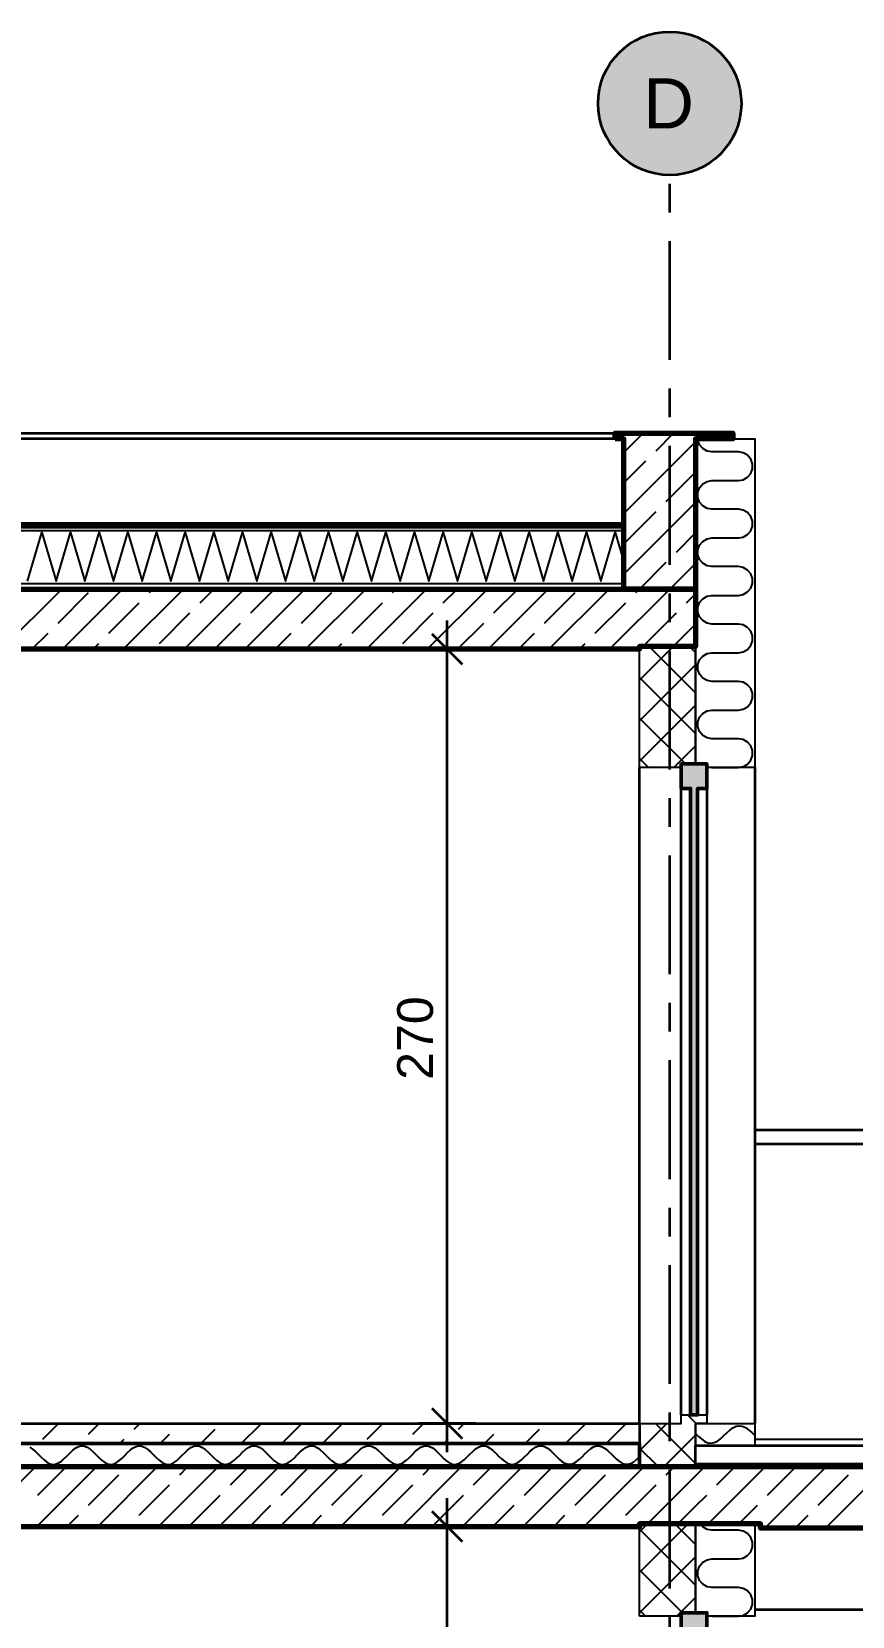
# Model space of a CAD drawing. Header units: metres. Extents: x -2.4 to 15.9, y -2.3 to 7.9.
# Drawn here: x 7.77 to 10.64, y 2.39 to 7.91 of the extents above; entities that cross this region are included whole.
import ezdxf

# ---------------------------------------------------------------- set-up
doc = ezdxf.new("R2010")
doc.units = ezdxf.units.M
for name, pattern in [('HYDRO_OKNA', [4.5, 1.5, -3]), ('KRESKOWA_3_1', [4, 3, -1]), ('PUNKTOWA', [10.5, 8.4, -1.05, 0, -1.05])]:
    doc.linetypes.add(name, pattern=pattern)
for name, color, linetype, lineweight in [('A-IZOL-WODNA', 5, 'Continuous', 100), ('A-KRESKOWANIE', 8, 'Continuous', 18), ('A-OSIE', 1, 'PUNKTOWA', 25), ('A-SCIANY-IZOL', 4, 'Continuous', 35), ('A-SCIANY-KONSTR', 7, 'Continuous', 50), ('A-SCIANY-WYK', 8, 'Continuous', 18), ('A-STROPY', 7, 'Continuous', 50), ('A-WARSTWY', 8, 'Continuous', 25), ('A-WIDOK', 7, 'Continuous', 25), ('A-WYMIARY', 1, 'Continuous', 25), ('A-WYPELNIENIA', 9, 'Continuous', 18)]:
    doc.layers.add(name, color=color, linetype=linetype, lineweight=lineweight)
doc.styles.add('PL_ARIAL', font='arial.ttf')

msp = doc.modelspace()

# ---------------------------------------------------------------- hatches: boundary and pattern name
at = {"layer": 'A-OSIE', "true_color": 0xffffff}
msp.add_hatch(color=7, dxfattribs=at).paths.add_polyline_path([(10.25, 7.6635), (10.2479, 7.6961), (10.2415, 7.7282), (10.231, 7.7592), (10.2165, 7.7885), (10.1983, 7.8157), (10.1768, 7.8403), (10.1522, 7.8618), (10.125, 7.88), (10.0957, 7.8945), (10.0647, 7.905), (10.0326, 7.9114), (10, 7.9135), (9.9674, 7.9114), (9.9353, 7.905), (9.9043, 7.8945), (9.875, 7.88), (9.8478, 7.8618), (9.8232, 7.8403), (9.8017, 7.8157), (9.7835, 7.7885), (9.769, 7.7592), (9.7585, 7.7282), (9.7521, 7.6961), (9.75, 7.6635), (9.7521, 7.6309), (9.7585, 7.5988), (9.769, 7.5678), (9.7835, 7.5385), (9.8017, 7.5113), (9.8232, 7.4867), (9.8478, 7.4652), (9.875, 7.447), (9.9043, 7.4325), (9.9353, 7.422), (9.9674, 7.4156), (10, 7.4135), (10.0326, 7.4156), (10.0647, 7.422), (10.0957, 7.4325), (10.125, 7.447), (10.1522, 7.4652), (10.1768, 7.4867), (10.1983, 7.5113), (10.2165, 7.5385), (10.231, 7.5678), (10.2415, 7.5988), (10.2479, 7.6309)])
at = {"layer": 'A-WYPELNIENIA', "true_color": 0x000000}
for points in [[(10.04, 5.36), (10.04, 5.36), (10.04, 5.36), (10.13, 5.36), (10.13, 5.36), (10.13, 5.36), (10.13, 5.275), (10.13, 5.275), (10.13, 5.275), (10.097, 5.275), (10.097, 5.275), (10.097, 5.275), (10.097, 5.275), (10.097, 5.275), (10.097, 5.275), (10.097, 5.275), (10.097, 5.275), (10.097, 5.275), (10.097, 5.275), (10.097, 5.275), (10.097, 5.275), (10.097, 5.275), (10.097, 5.275), (10.097, 5.275), (10.097, 5.275), (10.097, 5.275), (10.097, 3.09), (10.097, 3.09), (10.097, 3.09), (10.073, 3.09), (10.073, 3.09), (10.073, 3.09), (10.073, 5.275), (10.073, 5.275), (10.073, 5.275), (10.073, 5.275), (10.073, 5.275), (10.073, 5.275), (10.073, 5.275), (10.073, 5.275), (10.073, 5.275), (10.073, 5.275), (10.073, 5.275), (10.073, 5.275), (10.073, 5.275), (10.073, 5.275), (10.073, 5.275), (10.073, 5.275), (10.073, 5.275), (10.04, 5.275), (10.04, 5.275), (10.04, 5.275)], [(10.097, 2.325), (10.097, 2.325), (10.097, 0.975), (10.073, 0.975), (10.073, 2.325), (10.073, 2.325), (10.04, 2.325), (10.04, 2.4), (10.13, 2.4), (10.13, 2.325)]]:
    msp.add_hatch(color=7, dxfattribs=at).paths.add_polyline_path(points)

# ---------------------------------------------------------------- linework, layer by layer
at = {"layer": 'A-IZOL-WODNA', "lineweight": 100, "ltscale": 0.05, "true_color": 0x000000}
for points in [[(0.16, 6.1927), (9.84, 6.1927)], [(10.09, 2.912), (14, 2.912)]]:
    msp.add_lwpolyline(points, dxfattribs=at)
at = {"layer": 'A-IZOL-WODNA', "linetype": 'HYDRO_OKNA', "lineweight": 50, "ltscale": 0.05, "true_color": 0xffffff, "flags": 128}
for points in [[(0.16, 6.1927), (9.84, 6.1927)], [(10.09, 2.912), (14, 2.912)]]:
    msp.add_lwpolyline(points, dxfattribs=at)
at = {"layer": 'A-IZOL-WODNA', "linetype": 'KRESKOWA_3_1', "lineweight": 35, "ltscale": 0.05, "flags": 128}
msp.add_lwpolyline([(0.16, 5.971), (9.84, 5.971)], dxfattribs=at)
at = {"layer": 'A-KRESKOWANIE', "lineweight": 25, "ltscale": 0.05}
for points in [[(9.84, 6.4459), (9.9076, 6.5135)], [(9.84, 6.2338), (10.09, 6.4838)], [(9.9525, 6.4523), (10.0137, 6.5135)], [(10.1475, 5.348), (10.1475, 5.348), (10.2395, 5.348), (10.2566, 5.351), (10.2716, 5.3597), (10.2828, 5.373), (10.2887, 5.3893), (10.2887, 5.4067), (10.2828, 5.423), (10.2716, 5.4363), (10.2566, 5.445), (10.2395, 5.448), (10.1475, 5.448), (10.1304, 5.451), (10.1154, 5.4597), (10.1042, 5.473), (10.0983, 5.4893), (10.0983, 5.5067), (10.1042, 5.523), (10.1154, 5.5363), (10.1304, 5.545), (10.1475, 5.548), (10.2395, 5.548), (10.2566, 5.551), (10.2716, 5.5597), (10.2828, 5.573), (10.2887, 5.5893), (10.2887, 5.6067), (10.2828, 5.623), (10.2716, 5.6363), (10.2566, 5.645), (10.2395, 5.648), (10.1475, 5.648), (10.1304, 5.651), (10.1154, 5.6597), (10.1042, 5.673), (10.0983, 5.6893), (10.0983, 5.7067), (10.1042, 5.723), (10.1154, 5.7363), (10.1304, 5.745), (10.1475, 5.748), (10.2395, 5.748), (10.2566, 5.751), (10.2716, 5.7597), (10.2828, 5.773), (10.2887, 5.7893), (10.2887, 5.8067), (10.2828, 5.823), (10.2716, 5.8363), (10.2566, 5.845), (10.2395, 5.848), (10.1475, 5.848), (10.1304, 5.851), (10.1154, 5.8597), (10.1042, 5.873), (10.0983, 5.8893), (10.0983, 5.9067), (10.1042, 5.923), (10.1154, 5.9363), (10.1304, 5.945), (10.1475, 5.948), (10.2395, 5.948), (10.2566, 5.951), (10.2716, 5.9597), (10.2828, 5.973), (10.2887, 5.9893), (10.2887, 6.0067), (10.2828, 6.023), (10.2716, 6.0363), (10.2566, 6.045), (10.2395, 6.048), (10.1475, 6.048), (10.1304, 6.051), (10.1154, 6.0597), (10.1042, 6.073), (10.0983, 6.0893), (10.0983, 6.1067), (10.1042, 6.123), (10.1154, 6.1363), (10.1304, 6.145), (10.1475, 6.148), (10.2395, 6.148), (10.2566, 6.151), (10.2716, 6.1597), (10.2828, 6.173), (10.2887, 6.1893), (10.2887, 6.2067), (10.2828, 6.223), (10.2716, 6.2363), (10.2566, 6.245), (10.2395, 6.248), (10.1475, 6.248), (10.1304, 6.251), (10.1154, 6.2597), (10.1042, 6.273), (10.0983, 6.2893), (10.0983, 6.3067), (10.1042, 6.323), (10.1154, 6.3363), (10.1304, 6.345), (10.1475, 6.348), (10.1475, 6.348), (10.2395, 6.348), (10.2566, 6.351), (10.2716, 6.3597), (10.2828, 6.373), (10.2887, 6.3893), (10.2887, 6.4067), (10.2828, 6.423), (10.2716, 6.4363), (10.2566, 6.445), (10.2395, 6.448), (10.1475, 6.448), (10.1304, 6.451), (10.1154, 6.4597), (10.1042, 6.473), (10.0983, 6.4893), (10.0983, 6.4935)], [(10.0997, 6.4935), (10.1197, 6.5135)], [(10.2058, 6.4935), (10.22, 6.5077)], [(9.84, 6.3398), (9.9172, 6.417)], [(9.9879, 6.2756), (10.09, 6.3777)], [(9.84, 6.0216), (10.09, 6.2716)], [(9.8465, 6.1342), (9.9525, 6.2402)], [(0.16, 6.1745), (9.84, 6.1745)], [(7.76, 5.997), (7.81, 6.167), (7.86, 5.997), (7.91, 6.167), (7.96, 5.997), (8.01, 6.167), (8.06, 5.997), (8.11, 6.167), (8.16, 5.997), (8.21, 6.167), (8.26, 5.997), (8.31, 6.167), (8.36, 5.997), (8.41, 6.167), (8.46, 5.997), (8.51, 6.167), (8.56, 5.997), (8.61, 6.167), (8.66, 5.997), (8.71, 6.167), (8.76, 5.997), (8.81, 6.167), (8.86, 5.997), (8.91, 6.167), (8.96, 5.997), (9.01, 6.167), (9.06, 5.997), (9.11, 6.167), (9.16, 5.997), (9.21, 6.167), (9.26, 5.997), (9.31, 6.167), (9.36, 5.997), (9.41, 6.167), (9.46, 5.997), (9.51, 6.167), (9.56, 5.997), (9.61, 6.167), (9.66, 5.997), (9.71, 6.167), (9.76, 5.997), (9.81, 6.167), (9.84, 6.065)], [(10.0232, 6.0988), (10.09, 6.1656)], [(9.8944, 5.97), (9.9879, 6.0634)], [(10.0005, 5.97), (10.09, 6.0595)], [(0.16, 5.9895), (9.84, 5.9895)], [(7.6692, 5.76), (7.8792, 5.97)], [(7.8813, 5.76), (8.0913, 5.97)], [(8.0935, 5.76), (8.3035, 5.97)], [(8.1848, 5.9574), (8.1974, 5.97)], [(8.3056, 5.76), (8.5156, 5.97)], [(8.3615, 5.922), (8.4095, 5.97)], [(8.5177, 5.76), (8.7277, 5.97)], [(8.5383, 5.8867), (8.6217, 5.97)], [(8.7298, 5.76), (8.9398, 5.97)], [(8.942, 5.76), (9.152, 5.97)], [(9.0333, 5.9574), (9.0459, 5.97)], [(9.1541, 5.76), (9.3641, 5.97)], [(9.2101, 5.922), (9.258, 5.97)], [(9.3662, 5.76), (9.5762, 5.97)], [(9.3868, 5.8867), (9.4702, 5.97)], [(9.5784, 5.76), (9.7884, 5.97)], [(9.7905, 5.76), (10.0005, 5.97)], [(9.8818, 5.9574), (9.8944, 5.97)], [(7.8666, 5.8513), (7.9726, 5.9574)], [(8.0433, 5.816), (8.1494, 5.922)], [(8.7151, 5.8513), (8.8212, 5.9574)], [(8.8919, 5.816), (8.9979, 5.922)], [(9.5636, 5.8513), (9.6697, 5.9574)], [(9.7404, 5.816), (9.8465, 5.922)], [(10.0586, 5.922), (10.09, 5.9534)], [(8.2201, 5.7806), (8.3262, 5.8867)], [(9.0686, 5.7806), (9.1747, 5.8867)], [(9.9172, 5.7806), (10.0232, 5.8867)], [(7.7753, 5.76), (7.8312, 5.816)], [(8.4117, 5.76), (8.503, 5.8513)], [(8.6238, 5.76), (8.6797, 5.816)], [(9.2602, 5.76), (9.3515, 5.8513)], [(9.4723, 5.76), (9.5283, 5.816)], [(10.0126, 5.77), (10.09, 5.8474)], [(7.9874, 5.76), (8.008, 5.7806)], [(8.8359, 5.76), (8.8565, 5.7806)], [(9.6844, 5.76), (9.705, 5.7806)], [(9.895, 5.6524), (10.0126, 5.77)], [(10.09, 5.6078), (9.9278, 5.77)], [(10.09, 5.7492), (10.0692, 5.77)], [(9.895, 5.5109), (10.09, 5.7059)], [(10.09, 5.4663), (9.895, 5.6613)], [(9.895, 5.3695), (10.09, 5.5645)], [(10.0549, 5.36), (9.895, 5.5199)], [(10.0149, 5.348), (10.09, 5.4231)], [(9.9255, 5.348), (9.895, 5.3785)], [(7.8135, 3.0052), (7.8683, 3.06)], [(7.9726, 3.0229), (8.0097, 3.06)], [(8.1317, 3.0406), (8.1512, 3.06)], [(8.2908, 3.0582), (8.2926, 3.06)], [(8.364, 2.99), (8.4146, 3.0406)], [(8.5054, 2.99), (8.5737, 3.0582)], [(8.6469, 2.99), (8.7169, 3.06)], [(8.7883, 2.99), (8.8583, 3.06)], [(8.9449, 3.0052), (8.9997, 3.06)], [(9.104, 3.0229), (9.1411, 3.06)], [(9.2631, 3.0406), (9.2825, 3.06)], [(9.4222, 3.0582), (9.424, 3.06)], [(9.4954, 2.99), (9.5459, 3.0406)], [(9.6368, 2.99), (9.705, 3.0582)], [(9.7782, 2.99), (9.8482, 3.06)], [(9.895, 2.9654), (9.9896, 3.06)], [(10.09, 2.9208), (9.9508, 3.06)], [(10.0922, 3.06), (10.0622, 3.09)], [(10.09, 3.0253), (10.1009, 3.015), (10.1118, 3.0054), (10.1227, 2.9978), (10.1336, 2.993), (10.1445, 2.9915), (10.1554, 2.9936), (10.1663, 2.999), (10.1772, 3.007), (10.1881, 3.0168), (10.1989, 3.0272), (10.2098, 3.037), (10.2207, 3.045), (10.2316, 3.0504), (10.2425, 3.0525), (10.2534, 3.051), (10.2643, 3.0462), (10.2752, 3.0386), (10.2861, 3.029), (10.297, 3.0187)], [(8.0812, 2.99), (8.0964, 3.0052)], [(8.2226, 2.99), (8.2555, 3.0229)], [(9.2125, 2.99), (9.2277, 3.0052)], [(9.354, 2.99), (9.3868, 3.0229)], [(9.9811, 2.91), (10.09, 3.0189)], [(7.7674, 2.9778), (7.7774, 2.9712), (7.7875, 2.9625), (7.7975, 2.9526), (7.8075, 2.9424), (7.8176, 2.933), (7.8276, 2.9252), (7.8376, 2.9199), (7.8477, 2.9176), (7.8577, 2.9184), (7.8677, 2.9224), (7.8778, 2.9291), (7.8878, 2.9379), (7.8979, 2.9478), (7.9079, 2.958), (7.9179, 2.9674), (7.928, 2.975), (7.938, 2.9802), (7.948, 2.9824), (7.9581, 2.9815), (7.9681, 2.9774), (7.9781, 2.9706), (7.9882, 2.9618), (7.9982, 2.9518), (8.0082, 2.9417), (8.0183, 2.9323), (8.0283, 2.9248), (8.0384, 2.9196), (8.0484, 2.9175), (8.0584, 2.9186), (8.0685, 2.9228), (8.0785, 2.9297), (8.0885, 2.9385), (8.0986, 2.9485), (8.1086, 2.9587), (8.1186, 2.968), (8.1287, 2.9755), (8.1387, 2.9805), (8.1488, 2.9825), (8.1588, 2.9813), (8.1688, 2.977), (8.1789, 2.97), (8.1889, 2.9611), (8.1989, 2.9511), (8.209, 2.941), (8.219, 2.9317), (8.229, 2.9243), (8.2391, 2.9194), (8.2491, 2.9175), (8.2591, 2.9188), (8.2692, 2.9232), (8.2792, 2.9303), (8.2893, 2.9392), (8.2993, 2.9493), (8.3093, 2.9594), (8.3194, 2.9686), (8.3294, 2.9759), (8.3394, 2.9807), (8.3495, 2.9825), (8.3595, 2.9811), (8.3695, 2.9766), (8.3796, 2.9694), (8.3896, 2.9604), (8.3996, 2.9504), (8.4097, 2.9403), (8.4197, 2.9311), (8.4298, 2.9239), (8.4398, 2.9192), (8.4498, 2.9175), (8.4599, 2.919), (8.4699, 2.9236), (8.4799, 2.9308), (8.49, 2.9399), (8.5, 2.95), (8.51, 2.9601), (8.5201, 2.9692), (8.5301, 2.9764), (8.5402, 2.981), (8.5502, 2.9825), (8.5602, 2.9808), (8.5703, 2.9761), (8.5803, 2.9689), (8.5903, 2.9597), (8.6004, 2.9496), (8.6104, 2.9396), (8.6204, 2.9305), (8.6305, 2.9234), (8.6405, 2.9189), (8.6505, 2.9175), (8.6606, 2.9193), (8.6706, 2.9241), (8.6807, 2.9314), (8.6907, 2.9406), (8.7007, 2.9507), (8.7108, 2.9608), (8.7208, 2.9698), (8.7308, 2.9768), (8.7409, 2.9812), (8.7509, 2.9825), (8.7609, 2.9806), (8.771, 2.9757), (8.781, 2.9683), (8.7911, 2.959), (8.8011, 2.9489), (8.8111, 2.9389), (8.8212, 2.93), (8.8312, 2.923), (8.8412, 2.9187), (8.8513, 2.9175), (8.8613, 2.9195), (8.8713, 2.9245), (8.8814, 2.932), (8.8914, 2.9413), (8.9014, 2.9515), (8.9115, 2.9615), (8.9215, 2.9703), (8.9316, 2.9772), (8.9416, 2.9814), (8.9516, 2.9825), (8.9617, 2.9803), (8.9717, 2.9752), (8.9817, 2.9676), (8.9918, 2.9583), (9.0018, 2.9482), (9.0118, 2.9382), (9.0219, 2.9294), (9.0319, 2.9226), (9.0419, 2.9185), (9.052, 2.9176), (9.062, 2.9198), (9.0721, 2.925), (9.0821, 2.9327), (9.0921, 2.942), (9.1022, 2.9522), (9.1122, 2.9622), (9.1222, 2.9709), (9.1323, 2.9776), (9.1423, 2.9816), (9.1523, 2.9824), (9.1624, 2.9801), (9.1724, 2.9748), (9.1825, 2.967), (9.1925, 2.9576), (9.2025, 2.9474), (9.2126, 2.9375), (9.2226, 2.9288), (9.2326, 2.9222), (9.2427, 2.9184), (9.2527, 2.9176), (9.2627, 2.9201), (9.2728, 2.9255), (9.2828, 2.9333), (9.2928, 2.9428), (9.3029, 2.9529), (9.3129, 2.9628), (9.323, 2.9715), (9.333, 2.978), (9.343, 2.9817), (9.3531, 2.9823), (9.3631, 2.9798), (9.3731, 2.9743), (9.3832, 2.9664), (9.3932, 2.9569), (9.4032, 2.9467), (9.4133, 2.9368), (9.4233, 2.9283), (9.4333, 2.9218), (9.4434, 2.9182), (9.4534, 2.9177), (9.4635, 2.9204), (9.4735, 2.926), (9.4835, 2.9339), (9.4936, 2.9435), (9.5036, 2.9537), (9.5136, 2.9635), (9.5237, 2.972), (9.5337, 2.9783), (9.5437, 2.9819), (9.5538, 2.9823), (9.5638, 2.9795), (9.5739, 2.9738), (9.5839, 2.9658), (9.5939, 2.9562), (9.604, 2.946), (9.614, 2.9362), (9.624, 2.9277), (9.6341, 2.9215), (9.6441, 2.9181), (9.6541, 2.9178), (9.6642, 2.9207), (9.6742, 2.9265), (9.6842, 2.9346), (9.6943, 2.9442), (9.7043, 2.9544), (9.7144, 2.9642), (9.7244, 2.9725), (9.7344, 2.9787), (9.7445, 2.982), (9.7545, 2.9822), (9.7645, 2.9792), (9.7746, 2.9733), (9.7846, 2.9651), (9.7946, 2.9554), (9.8047, 2.9452), (9.8147, 2.9355), (9.8247, 2.9272), (9.8348, 2.9211), (9.8448, 2.9179), (9.8549, 2.9179), (9.8649, 2.921), (9.8749, 2.927), (9.885, 2.9352), (9.895, 2.9449)], [(9.9593, 2.91), (9.895, 2.9743)], [(7.579, 2.7), (7.789, 2.91)], [(7.7912, 2.7), (8.0012, 2.91)], [(7.7959, 2.8107), (7.8951, 2.91)], [(7.9726, 2.7754), (8.0787, 2.8815)], [(8.0033, 2.7), (8.2133, 2.91)], [(8.2154, 2.7), (8.4254, 2.91)], [(8.2908, 2.8815), (8.3194, 2.91)], [(8.4276, 2.7), (8.6376, 2.91)], [(8.4676, 2.8461), (8.5315, 2.91)], [(8.6397, 2.7), (8.8497, 2.91)], [(8.6444, 2.8107), (8.7436, 2.91)], [(8.8212, 2.7754), (8.9272, 2.8815)], [(8.8518, 2.7), (9.0618, 2.91)], [(9.064, 2.7), (9.274, 2.91)], [(9.1394, 2.8815), (9.1679, 2.91)], [(9.2761, 2.7), (9.4861, 2.91)], [(9.3161, 2.8461), (9.38, 2.91)], [(9.4882, 2.7), (9.6982, 2.91)], [(9.4929, 2.8107), (9.5922, 2.91)], [(9.6697, 2.7754), (9.7758, 2.8815)], [(9.7004, 2.7), (9.9104, 2.91)], [(9.9225, 2.71), (10.09, 2.8775)], [(9.9879, 2.8815), (10.0164, 2.91)], [(10.09, 2.8775), (10.1225, 2.91)], [(10.1346, 2.71), (10.3346, 2.91)], [(10.1647, 2.8461), (10.2286, 2.91)], [(10.3318, 2.695), (10.5468, 2.91)], [(10.3414, 2.8107), (10.4407, 2.91)], [(10.5182, 2.7754), (10.6243, 2.8815)], [(10.5439, 2.695), (10.7589, 2.91)], [(8.1494, 2.74), (8.2555, 2.8461)], [(8.9979, 2.74), (9.104, 2.8461)], [(9.8465, 2.74), (9.9525, 2.8461)], [(8.3262, 2.7047), (8.4322, 2.8107)], [(8.5336, 2.7), (8.609, 2.7754)], [(9.1747, 2.7047), (9.2808, 2.8107)], [(9.3822, 2.7), (9.4576, 2.7754)], [(10.0286, 2.71), (10.09, 2.7714)], [(10.09, 2.7714), (10.1293, 2.8107)], [(10.2407, 2.71), (10.3061, 2.7754)], [(7.8972, 2.7), (7.9373, 2.74)], [(8.7458, 2.7), (8.7858, 2.74)], [(9.5943, 2.7), (9.6343, 2.74)], [(9.895, 2.5411), (10.0639, 2.71)], [(9.895, 2.6825), (9.9225, 2.71)], [(10.09, 2.6379), (10.0179, 2.71)], [(10.2395, 2.388), (10.2566, 2.391), (10.2716, 2.3997), (10.2828, 2.413), (10.2887, 2.4293), (10.2887, 2.4467), (10.2828, 2.463), (10.2716, 2.4763), (10.2566, 2.485), (10.2395, 2.488), (10.1475, 2.488), (10.1304, 2.491), (10.1154, 2.4997), (10.1042, 2.513), (10.0983, 2.5293), (10.0983, 2.5467), (10.1042, 2.563), (10.1154, 2.5763), (10.1304, 2.585), (10.1475, 2.588), (10.2395, 2.588), (10.2566, 2.591), (10.2716, 2.5997), (10.2828, 2.613), (10.2887, 2.6293), (10.2887, 2.6467), (10.2828, 2.663), (10.2716, 2.6763), (10.2566, 2.685), (10.2395, 2.688), (10.1475, 2.688), (10.1304, 2.691), (10.1154, 2.6997), (10.1067, 2.71)], [(10.4378, 2.695), (10.4829, 2.74)], [(8.1094, 2.7), (8.1141, 2.7047)], [(8.9579, 2.7), (8.9626, 2.7047)], [(9.8064, 2.7), (9.8111, 2.7047)], [(10.09, 2.4965), (9.895, 2.6915)], [(9.895, 2.3997), (10.09, 2.5947)], [(10.0451, 2.4), (9.895, 2.5501)], [(10.0248, 2.388), (10.09, 2.4532)], [(9.9157, 2.388), (9.895, 2.4087)], [(10.1475, 2.388), (10.2395, 2.388)]]:
    msp.add_lwpolyline(points, dxfattribs=at)
at = {"layer": 'A-OSIE', "linetype": 'PUNKTOWA', "lineweight": 35, "ltscale": 0.049296, "flags": 128}
msp.add_lwpolyline([(10, -1.8), (10, 7.4135)], dxfattribs=at)
at = {"layer": 'A-OSIE', "linetype": 'Continuous', "lineweight": 35, "ltscale": 0.05}
msp.add_circle((10, 7.6635), 0.25, dxfattribs=at)
at = {"layer": 'A-SCIANY-IZOL', "lineweight": 50, "ltscale": 0.05}
for points in [[(0.16, 5.972), (0.16, 5.972), (0.16, 6.192), (0.16, 6.192), (0.16, 6.192), (9.84, 6.192), (9.84, 6.192), (9.84, 6.192), (9.84, 5.972), (9.84, 5.972), (9.84, 5.972), (0.16, 5.972)], [(4.305, 2.91), (4.305, 2.91), (4.305, 2.99), (4.305, 2.99), (4.305, 2.99), (9.895, 2.99), (9.895, 2.99), (9.895, 2.99), (9.895, 2.91), (9.895, 2.91), (9.895, 2.91), (4.305, 2.91)]]:
    msp.add_lwpolyline(points, close=True, dxfattribs=at)
at = {"layer": 'A-SCIANY-KONSTR', "lineweight": 70, "ltscale": 0.05}
msp.add_lwpolyline([(9.81, 6.4935), (9.81, 6.4935), (9.81, 6.4935), (9.81, 6.5135), (9.81, 6.5135), (9.81, 6.5135), (9.81, 6.5135), (10.22, 6.5135), (10.22, 6.5135), (10.22, 6.5135), (10.22, 6.5135), (10.22, 6.4935), (10.22, 6.4935), (10.22, 6.4935), (10.22, 6.4935), (10.09, 6.4935), (10.09, 6.4935), (10.09, 6.4935), (10.09, 6.4935), (10.09, 6.4935), (10.09, 6.4935), (10.09, 6.4935), (10.09, 6.4935), (10.09, 6.4935), (10.09, 6.4935), (10.09, 6.4935), (10.09, 6.4935), (10.09, 6.4935), (10.09, 6.4935), (10.09, 6.4935), (10.09, 6.4935), (10.09, 6.4935), (10.09, 5.97), (10.09, 5.97), (10.09, 5.97), (10.09, 5.97), (9.84, 5.97), (9.84, 5.97), (9.84, 5.97), (9.84, 5.97), (9.84, 6.4935), (9.84, 6.4935), (9.84, 6.4935), (9.84, 6.4935), (9.84, 6.4935), (9.84, 6.4935), (9.84, 6.4935), (9.84, 6.4935), (9.84, 6.4935), (9.84, 6.4935), (9.84, 6.4935), (9.84, 6.4935), (9.84, 6.4935), (9.84, 6.4935), (9.84, 6.4935), (9.84, 6.4935), (9.84, 6.4935), (9.81, 6.4935)], close=True, dxfattribs=at)
at = {"layer": 'A-SCIANY-KONSTR', "lineweight": 50, "ltscale": 0.05}
msp.add_lwpolyline([(10.04, 5.275), (10.04, 5.275), (10.04, 5.275), (10.04, 5.36), (10.04, 5.36), (10.04, 5.36), (10.04, 5.36), (10.13, 5.36), (10.13, 5.36), (10.13, 5.36), (10.13, 5.36), (10.13, 5.275), (10.13, 5.275), (10.13, 5.275), (10.13, 5.275), (10.097, 5.275), (10.097, 5.275), (10.097, 5.275), (10.097, 5.275), (10.097, 5.275), (10.097, 5.275), (10.097, 5.275), (10.097, 5.275), (10.097, 5.275), (10.097, 5.275), (10.097, 5.275), (10.097, 5.275), (10.097, 5.275), (10.097, 5.275), (10.097, 5.275), (10.097, 5.275), (10.097, 5.275), (10.097, 3.09), (10.097, 3.09), (10.097, 3.09), (10.097, 3.09), (10.097, 3.09), (10.073, 3.09), (10.073, 3.09), (10.073, 3.09), (10.073, 3.09), (10.073, 5.275), (10.073, 5.275), (10.073, 5.275), (10.073, 5.275), (10.073, 5.275), (10.073, 5.275), (10.073, 5.275), (10.073, 5.275), (10.073, 5.275), (10.073, 5.275), (10.073, 5.275), (10.073, 5.275), (10.073, 5.275), (10.073, 5.275), (10.073, 5.275), (10.073, 5.275), (10.073, 5.275), (10.04, 5.275)], close=True, dxfattribs=at)
msp.add_lwpolyline([(10.04, 2.325), (10.04, 2.4), (10.04, 2.4), (10.04, 2.4), (10.13, 2.4), (10.13, 2.4), (10.13, 2.4), (10.13, 2.325)], dxfattribs=at)
at = {"layer": 'A-SCIANY-WYK', "lineweight": 25, "ltscale": 0.05}
for points in [[(10.09, 6.4935), (10.09, 6.4935), (10.09, 6.4935), (10.09, 6.4935), (10.09, 6.4935), (10.297, 6.4935), (10.297, 6.4935), (10.297, 6.4935), (10.297, 6.4935), (10.297, 6.4935), (10.297, 5.348), (10.297, 5.348), (10.297, 5.348), (10.297, 5.348), (10.13, 5.348), (10.13, 5.348), (10.13, 5.348), (10.13, 5.348), (10.13, 5.36), (10.13, 5.36), (10.13, 5.36), (10.13, 5.36), (10.13, 5.36), (10.13, 5.36), (10.13, 5.36), (10.13, 5.36), (10.13, 5.36), (10.13, 5.36), (10.13, 5.36), (10.13, 5.36), (10.13, 5.36), (10.13, 5.36), (10.13, 5.36), (10.13, 5.36), (10.13, 5.36), (10.09, 5.36), (10.09, 5.36), (10.09, 5.36), (10.09, 5.36), (10.09, 5.36)], [(9.895, 5.36), (9.895, 5.77), (9.895, 5.77), (9.895, 5.77), (9.895, 5.77), (9.895, 5.77), (10.09, 5.77), (10.09, 5.77), (10.09, 5.77), (10.09, 5.77), (10.09, 5.77), (10.09, 5.36), (10.09, 5.36), (10.09, 5.36), (10.09, 5.36), (10.09, 5.36), (10.04, 5.36), (10.04, 5.36), (10.04, 5.36), (10.04, 5.36), (10.04, 5.36), (10.04, 5.36), (10.04, 5.36), (10.04, 5.36), (10.04, 5.36), (10.04, 5.36), (10.04, 5.36), (10.04, 5.36), (10.04, 5.36), (10.04, 5.36), (10.04, 5.36), (10.04, 5.36), (10.04, 5.36), (10.04, 5.348), (10.04, 5.348), (10.04, 5.348), (10.04, 5.348), (9.895, 5.348), (9.895, 5.348), (9.895, 5.348), (9.895, 5.348), (9.895, 5.36)], [(9.895, 2.91), (9.895, 2.91), (9.895, 3.06), (9.895, 3.06), (9.895, 3.06), (10.04, 3.06), (10.04, 3.06), (10.04, 3.06), (10.04, 3.06), (10.04, 3.06), (10.04, 3.06), (10.04, 3.06), (10.04, 3.06), (10.04, 3.06), (10.04, 3.06), (10.04, 3.06), (10.04, 3.06), (10.04, 3.06), (10.04, 3.06), (10.04, 3.06), (10.04, 3.06), (10.04, 3.06), (10.04, 3.09), (10.04, 3.09), (10.04, 3.09), (10.13, 3.09), (10.13, 3.09), (10.13, 3.09), (10.13, 3.06), (10.13, 3.06), (10.13, 3.06), (10.09, 3.06), (10.09, 3.06), (10.09, 3.06), (10.09, 3.06), (10.09, 3.06), (10.09, 3.06), (10.09, 3.06), (10.09, 3.06), (10.09, 3.06), (10.09, 3.06), (10.09, 3.06), (10.09, 3.06), (10.09, 3.06), (10.09, 3.06), (10.09, 3.06), (10.09, 3.06), (10.09, 3.06), (10.09, 2.91), (10.09, 2.91), (10.09, 2.91), (9.895, 2.91)], [(10.09, 3.06), (10.09, 3.06), (10.09, 3.06), (10.09, 3.06), (10.297, 3.06), (10.297, 3.06), (10.297, 3.06), (10.297, 3.06), (10.297, 2.984), (10.297, 2.984), (10.297, 2.984), (10.297, 2.984), (10.297, 2.984), (10.09, 2.984), (10.09, 2.984), (10.09, 2.984), (10.09, 2.984), (10.09, 3.06)], [(9.895, 2.388), (9.895, 2.388), (9.895, 2.71), (9.895, 2.71), (9.895, 2.71), (10.09, 2.71), (10.09, 2.71), (10.09, 2.71), (10.09, 2.4), (10.09, 2.4), (10.09, 2.4), (10.04, 2.4), (10.04, 2.4), (10.04, 2.4), (10.04, 2.4), (10.04, 2.4), (10.04, 2.4), (10.04, 2.4), (10.04, 2.4), (10.04, 2.4), (10.04, 2.4), (10.04, 2.4), (10.04, 2.4), (10.04, 2.4), (10.04, 2.4), (10.04, 2.4), (10.04, 2.4), (10.04, 2.4), (10.04, 2.388), (10.04, 2.388), (10.04, 2.388), (9.895, 2.388)], [(10.09, 2.4), (10.09, 2.4), (10.09, 2.71), (10.09, 2.71), (10.09, 2.71), (10.297, 2.71), (10.297, 2.71), (10.297, 2.71), (10.297, 2.388), (10.297, 2.388), (10.297, 2.388), (10.13, 2.388), (10.13, 2.388), (10.13, 2.388), (10.13, 2.4), (10.13, 2.4), (10.13, 2.4), (10.13, 2.4), (10.13, 2.4), (10.13, 2.4), (10.13, 2.4), (10.13, 2.4), (10.13, 2.4), (10.13, 2.4), (10.13, 2.4), (10.13, 2.4), (10.13, 2.4), (10.13, 2.4), (10.13, 2.4), (10.13, 2.4), (10.13, 2.4), (10.09, 2.4)]]:
    msp.add_lwpolyline(points, close=True, dxfattribs=at)
at = {"layer": 'A-STROPY', "lineweight": 70, "ltscale": 0.05}
for points in [[(-0.09, 5.97), (10.09, 5.97), (10.09, 5.97), (10.09, 5.97), (10.09, 5.97), (10.09, 5.97), (10.09, 5.77), (10.09, 5.77), (10.09, 5.77), (10.09, 5.77), (10.09, 5.77), (9.895, 5.77), (9.895, 5.77), (9.895, 5.77), (9.895, 5.77), (9.895, 5.77), (9.895, 5.77), (9.895, 5.77), (9.895, 5.77), (9.895, 5.77), (9.895, 5.77), (9.895, 5.77), (9.895, 5.77), (9.895, 5.77), (9.895, 5.77), (9.895, 5.77), (9.895, 5.77), (9.895, 5.77), (9.895, 5.76), (9.895, 5.76), (9.895, 5.76), (9.895, 5.76), (4.305, 5.76)], [(-0.09, 2.91), (14, 2.91)], [(14, 2.695), (10.317, 2.695), (10.317, 2.695), (10.317, 2.695), (10.317, 2.695), (10.317, 2.71), (10.317, 2.71), (10.317, 2.71), (10.317, 2.71), (10.317, 2.71), (10.317, 2.71), (10.317, 2.71), (10.317, 2.71), (10.317, 2.71), (10.317, 2.71), (10.317, 2.71), (10.317, 2.71), (10.317, 2.71), (10.317, 2.71), (10.317, 2.71), (10.317, 2.71), (10.317, 2.71), (10.09, 2.71), (10.09, 2.71), (9.895, 2.71), (9.895, 2.71), (9.895, 2.71), (9.895, 2.71), (9.895, 2.71), (9.895, 2.71), (9.895, 2.71), (9.895, 2.71), (9.895, 2.71), (9.895, 2.71), (9.895, 2.71), (9.895, 2.71), (9.895, 2.71), (9.895, 2.71), (9.895, 2.71), (9.895, 2.71), (9.895, 2.71), (9.895, 2.7), (9.895, 2.7), (9.895, 2.7), (4.305, 2.7)]]:
    msp.add_lwpolyline(points, dxfattribs=at)
at = {"layer": 'A-WARSTWY', "lineweight": 35, "ltscale": 0.05}
for points in [[(4.305, 3.06), (4.305, 3.06), (4.305, 3.06), (4.305, 3.06), (9.895, 3.06), (9.895, 3.06), (9.895, 3.06), (9.895, 3.06), (9.895, 2.99), (9.895, 2.99), (9.895, 2.99), (9.895, 2.99), (9.895, 2.99), (4.305, 2.99), (4.305, 2.99), (4.305, 2.99)], [(10.09, 2.914), (10.09, 2.914), (10.09, 2.914), (10.09, 2.914), (10.09, 2.984), (10.09, 2.984), (10.09, 2.984), (10.09, 2.984), (10.09, 2.984), (14, 2.984), (14, 2.984), (14, 2.984), (14, 2.984), (14, 2.914), (14, 2.914), (14, 2.914), (14, 2.914), (14, 2.914), (10.09, 2.914)]]:
    msp.add_lwpolyline(points, close=True, dxfattribs=at)
at = {"layer": 'A-WIDOK', "lineweight": 35, "ltscale": 0.05}
for points in [[(0.1904, 6.5135), (9.8096, 6.5135)], [(9.8096, 6.4935), (0.1904, 6.4935)], [(9.895, 3.0604), (9.895, 5.3476)], [(10.297, 5.3476), (10.297, 3.0604)], [(10.04, 3.0904), (10.04, 5.2746)], [(10.13, 5.2746), (10.13, 3.0904)], [(10.2974, 4.084), (13.8946, 4.084)], [(13.8946, 4.034), (10.2974, 4.034)], [(13.91, 2.6946), (13.91, 2.41), (10.2974, 2.41)]]:
    msp.add_lwpolyline(points, dxfattribs=at)
at = {"layer": 'A-WIDOK', "lineweight": 25, "ltscale": 0.05}
msp.add_lwpolyline([(13.9096, 3.004), (10.2974, 3.004)], dxfattribs=at)
at = {"layer": 'A-WYMIARY', "lineweight": 35, "ltscale": 0.05}
for points in [[(9.2242, 2.96), (9.2242, 5.86)], [(9.2772, 5.707), (9.1712, 5.813)], [(9.3242, 5.76), (9.1242, 5.76)], [(9.2772, 3.007), (9.1712, 3.113)], [(9.3242, 3.06), (9.1242, 3.06)], [(9.2242, -0.1), (9.2242, 2.8)], [(9.2772, 2.647), (9.1712, 2.753)], [(9.3242, 2.7), (9.1242, 2.7)]]:
    msp.add_lwpolyline(points, dxfattribs=at)

# ---------------------------------------------------------------- texts
at = {"layer": 'A-OSIE', "style": 'PL_ARIAL'}
msp.add_text('D', height=0.175, dxfattribs=at).set_placement((9.9081, 7.576))
at = {"layer": 'A-WYMIARY', "style": 'PL_ARIAL'}
msp.add_text('270', height=0.125, rotation=90, dxfattribs=at).set_placement((9.1742, 4.2584))

doc.saveas('drawing.dxf')
